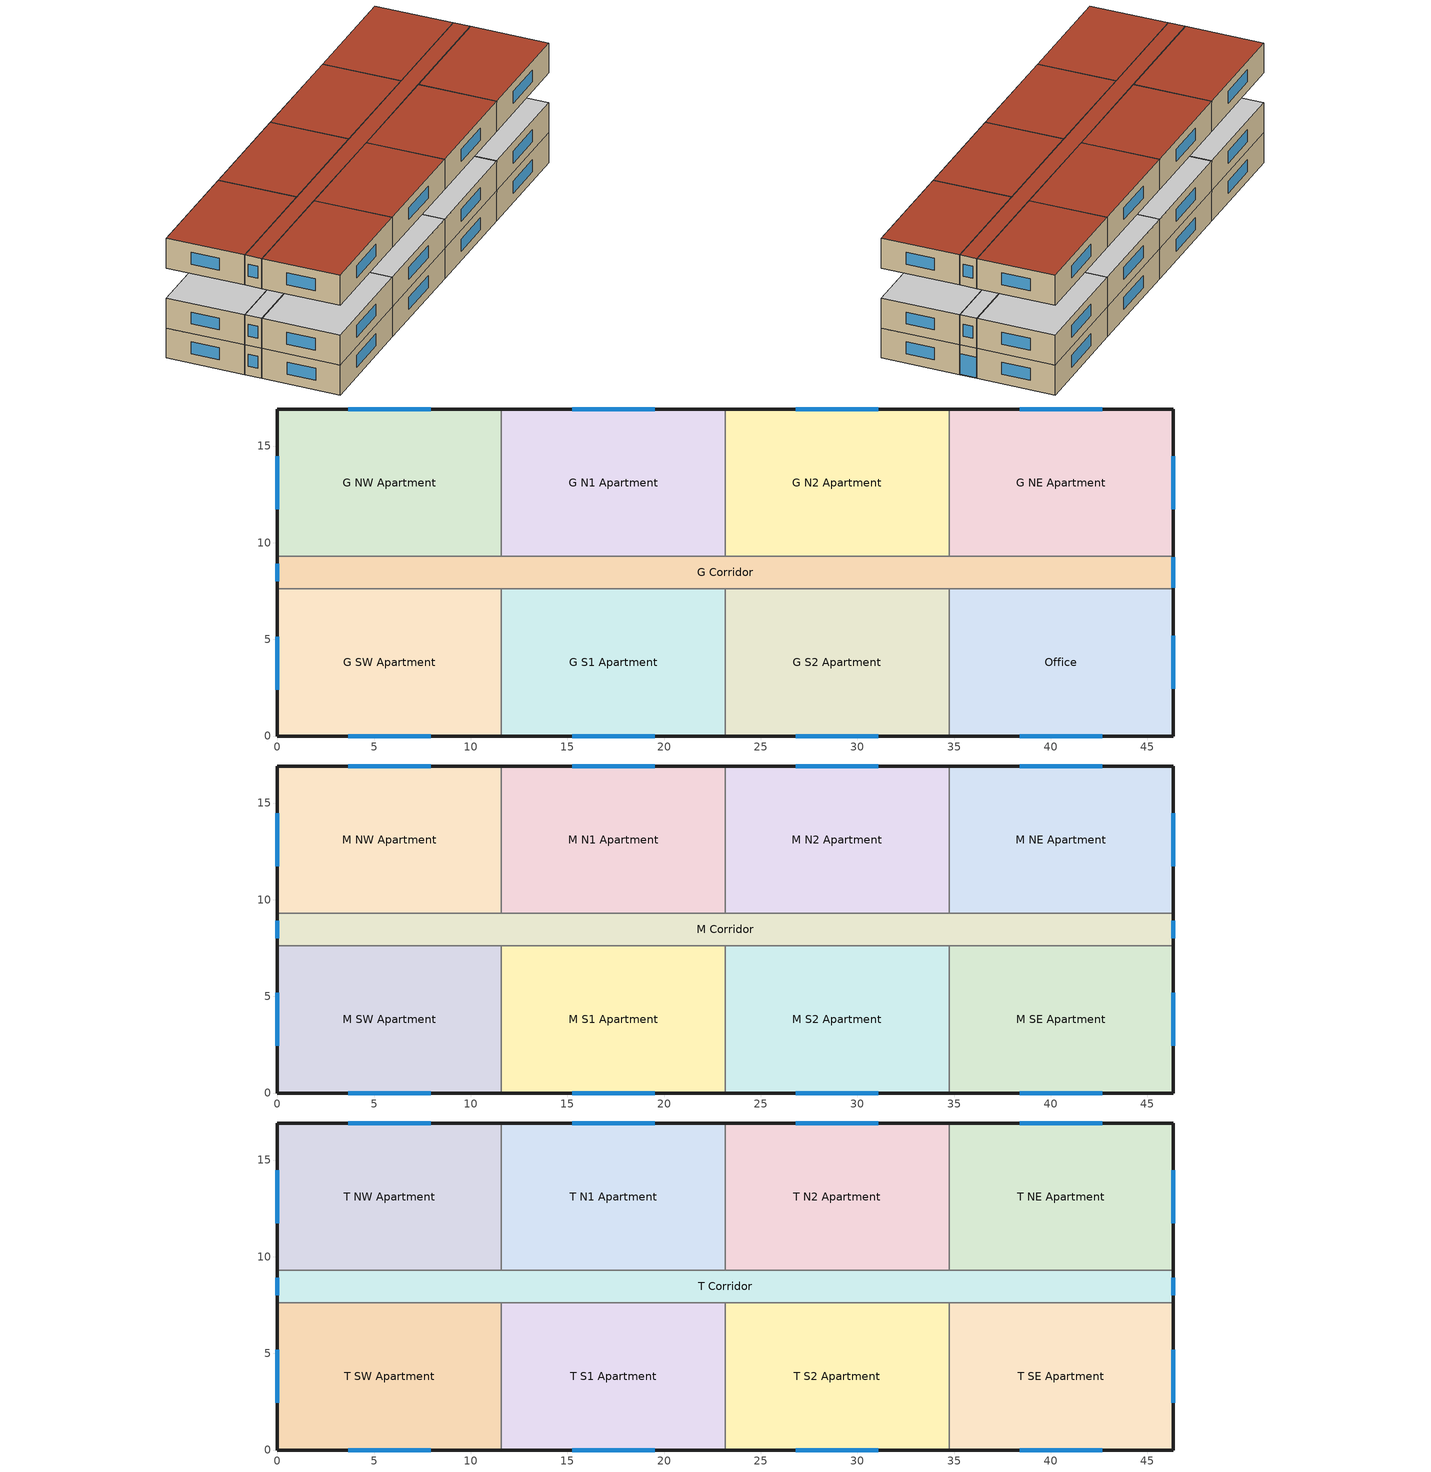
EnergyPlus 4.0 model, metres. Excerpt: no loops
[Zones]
G SW Apartment
 floor ground (ext-slab): 0,7.62 11.58,7.62 11.58,0 0,0 z0
 wall outside (ext-walls-steelframe-res): 0,7.62 0,0 11.58,0 z0:3.05
 wall to G Corridor (int-walls): 11.58,7.62 0,7.62 z0:3.05
 wall to G S1 Apartment (int-walls): 11.58,0 11.58,7.62 z0:3.05
 window (window-res-oper): 3.66,0 7.92,0 / 0,5.14 0,2.4 z0.95:2.17
 ceiling adiabatic (INT-FLOOR-UNDERSIDE): 11.58,0 11.58,7.62 0,7.62 0,0 z3.05
G NW Apartment
 floor ground (ext-slab): 0,16.92 11.58,16.92 11.58,9.3 0,9.3 z0
 wall outside (ext-walls-steelframe-res): 11.58,16.92 0,16.92 0,9.3 z0:3.05
 wall to G Corridor (int-walls): 0,9.3 11.58,9.3 z0:3.05
 wall to G N1 Apartment (int-walls): 11.58,9.3 11.58,16.92 z0:3.05
 window (window-res-oper): 7.92,16.92 3.66,16.92 / 0,14.48 0,11.73 z0.95:2.17
 ceiling adiabatic (INT-FLOOR-UNDERSIDE): 11.58,9.3 11.58,16.92 0,16.92 0,9.3 z3.05
Office
 floor ground (ext-slab): 34.75,7.62 46.33,7.62 46.33,0 34.75,0 z0
 wall outside (ext-walls-steelframe-res): 34.75,0 46.33,0 46.33,7.62 z0:3.05
 wall to G Corridor (int-walls): 46.33,7.62 34.75,7.62 z0:3.05
 wall to G S2 Apartment (int-walls): 34.75,7.62 34.75,0 z0:3.05
 window (window-res-oper): 38.4,0 42.67,0 / 46.33,2.44 46.33,5.18 z0.95:2.17
 ceiling adiabatic (INT-FLOOR-UNDERSIDE): 46.33,0 46.33,7.62 34.75,7.62 34.75,0 z3.05
G NE Apartment
 floor ground (ext-slab): 34.75,16.92 46.33,16.92 46.33,9.3 34.75,9.3 z0
 wall outside (ext-walls-steelframe-res): 46.33,9.3 46.33,16.92 34.75,16.92 z0:3.05
 wall to G Corridor (int-walls): 34.75,9.3 46.33,9.3 z0:3.05
 wall to G N2 Apartment (int-walls): 34.75,16.92 34.75,9.3 z0:3.05
 window (window-res-oper): 42.67,16.92 38.4,16.92 / 46.33,11.73 46.33,14.48 z0.95:2.17
 ceiling adiabatic (INT-FLOOR-UNDERSIDE): 46.33,9.3 46.33,16.92 34.75,16.92 34.75,9.3 z3.05
G N1 Apartment
 floor ground (ext-slab): 11.58,16.92 23.16,16.92 23.16,9.3 11.58,9.3 z0
 wall outside (ext-walls-steelframe-res): 23.16,16.92 11.58,16.92 z0:3.05
 wall to G Corridor (int-walls): 11.58,9.3 23.16,9.3 z0:3.05
 wall to G N2 Apartment (int-walls): 23.16,9.3 23.16,16.92 z0:3.05
 window (window-res-oper): 19.51,16.92 15.24,16.92 z0.95:2.17
 ceiling adiabatic (INT-FLOOR-UNDERSIDE): 23.16,9.3 23.16,16.92 11.58,16.92 11.58,9.3 z3.05
G N2 Apartment
 floor ground (ext-slab): 23.16,16.92 34.75,16.92 34.75,9.3 23.16,9.3 z0
 wall outside (ext-walls-steelframe-res): 34.75,16.92 23.16,16.92 z0:3.05
 wall to G Corridor (int-walls): 23.16,9.3 34.75,9.3 z0:3.05
 window (window-res-oper): 31.09,16.92 26.82,16.92 z0.95:2.17
 ceiling adiabatic (INT-FLOOR-UNDERSIDE): 34.75,9.3 34.75,16.92 23.16,16.92 23.16,9.3 z3.05
G S1 Apartment
 floor ground (ext-slab): 11.58,7.62 23.16,7.62 23.16,0 11.58,0 z0
 wall outside (ext-walls-steelframe-res): 11.58,0 23.16,0 z0:3.05
 wall to G Corridor (int-walls): 23.16,7.62 11.58,7.62 z0:3.05
 wall to G S2 Apartment (int-walls): 23.16,0 23.16,7.62 z0:3.05
 window (window-res-oper): 15.24,0 19.51,0 z0.95:2.17
 ceiling adiabatic (INT-FLOOR-UNDERSIDE): 23.16,0 23.16,7.62 11.58,7.62 11.58,0 z3.05
G S2 Apartment
 floor ground (ext-slab): 23.16,7.62 34.75,7.62 34.75,0 23.16,0 z0
 wall outside (ext-walls-steelframe-res): 23.16,0 34.75,0 z0:3.05
 wall to G Corridor (int-walls): 34.75,7.62 23.16,7.62 z0:3.05
 window (window-res-oper): 26.82,0 31.09,0 z0.95:2.17
 ceiling adiabatic (INT-FLOOR-UNDERSIDE): 34.75,0 34.75,7.62 23.16,7.62 23.16,0 z3.05
G Corridor
 floor ground (ext-slab): 0,9.3 46.33,9.3 46.33,7.62 0,7.62 z0
 wall outside (ext-walls-steelframe-res): 0,9.3 0,7.62 / 46.33,7.62 46.33,9.3 z0:3.05
 window (window-res-oper): 0,8.91 0,8 z0.95:2.17; 46.33,7.67 46.33,9.25 z0.03:2.13
 ceiling adiabatic (INT-FLOOR-UNDERSIDE): 46.33,7.62 46.33,9.3 0,9.3 0,7.62 z3.05
M SW Apartment
 floor adiabatic (INT-FLOOR-TOPSIDE): 0,7.62 11.58,7.62 11.58,0 0,0 z3.05
 wall outside (ext-walls-steelframe-res): 0,7.62 0,0 11.58,0 z3.05:6.1
 wall to M Corridor (int-walls): 11.58,7.62 0,7.62 z3.05:6.1
 wall to M S1 Apartment (int-walls): 11.58,0 11.58,7.62 z3.05:6.1
 window (window-res-oper): 0,5.18 0,2.44 / 3.66,0 7.92,0 z4:5.22
 ceiling adiabatic (INT-FLOOR-UNDERSIDE): 11.58,0 11.58,7.62 0,7.62 0,0 z6.1
M NW Apartment
 floor adiabatic (INT-FLOOR-TOPSIDE): 0,16.92 11.58,16.92 11.58,9.3 0,9.3 z3.05
 wall outside (ext-walls-steelframe-res): 11.58,16.92 0,16.92 0,9.3 z3.05:6.1
 wall to M Corridor (int-walls): 0,9.3 11.58,9.3 z3.05:6.1
 wall to M N1 Apartment (int-walls): 11.58,9.3 11.58,16.92 z3.05:6.1
 window (window-res-oper): 7.92,16.92 3.66,16.92 / 0,14.48 0,11.73 z4:5.22
 ceiling adiabatic (INT-FLOOR-UNDERSIDE): 11.58,9.3 11.58,16.92 0,16.92 0,9.3 z6.1
M SE Apartment
 floor adiabatic (INT-FLOOR-TOPSIDE): 34.75,7.62 46.33,7.62 46.33,0 34.75,0 z3.05
 wall outside (ext-walls-steelframe-res): 34.75,0 46.33,0 46.33,7.62 z3.05:6.1
 wall to M Corridor (int-walls): 46.33,7.62 34.75,7.62 z3.05:6.1
 wall to M S2 Apartment (int-walls): 34.75,7.62 34.75,0 z3.05:6.1
 window (window-res-oper): 46.33,2.44 46.33,5.18 / 38.4,0 42.67,0 z4:5.22
 ceiling adiabatic (INT-FLOOR-UNDERSIDE): 46.33,0 46.33,7.62 34.75,7.62 34.75,0 z6.1
M NE Apartment
 floor adiabatic (INT-FLOOR-TOPSIDE): 34.75,16.92 46.33,16.92 46.33,9.3 34.75,9.3 z3.05
 wall outside (ext-walls-steelframe-res): 46.33,9.3 46.33,16.92 34.75,16.92 z3.05:6.1
 wall to M Corridor (int-walls): 34.75,9.3 46.33,9.3 z3.05:6.1
 wall to M N2 Apartment (int-walls): 34.75,16.92 34.75,9.3 z3.05:6.1
 window (window-res-oper): 42.67,16.92 38.4,16.92 / 46.33,11.73 46.33,14.48 z4:5.22
 ceiling adiabatic (INT-FLOOR-UNDERSIDE): 46.33,9.3 46.33,16.92 34.75,16.92 34.75,9.3 z6.1
M N1 Apartment
 floor adiabatic (INT-FLOOR-TOPSIDE): 11.58,16.92 23.16,16.92 23.16,9.3 11.58,9.3 z3.05
 wall outside (ext-walls-steelframe-res): 23.16,16.92 11.58,16.92 z3.05:6.1
 wall to M Corridor (int-walls): 11.58,9.3 23.16,9.3 z3.05:6.1
 wall to M N2 Apartment (int-walls): 23.16,9.3 23.16,16.92 z3.05:6.1
 window (window-res-oper): 19.51,16.92 15.24,16.92 z4:5.22
 ceiling adiabatic (INT-FLOOR-UNDERSIDE): 23.16,9.3 23.16,16.92 11.58,16.92 11.58,9.3 z6.1
M N2 Apartment
 floor adiabatic (INT-FLOOR-TOPSIDE): 23.16,16.92 34.75,16.92 34.75,9.3 23.16,9.3 z3.05
 wall outside (ext-walls-steelframe-res): 34.75,16.92 23.16,16.92 z3.05:6.1
 wall to M Corridor (int-walls): 23.16,9.3 34.75,9.3 z3.05:6.1
 window (window-res-oper): 31.09,16.92 26.82,16.92 z4:5.22
 ceiling adiabatic (INT-FLOOR-UNDERSIDE): 34.75,9.3 34.75,16.92 23.16,16.92 23.16,9.3 z6.1
M S1 Apartment
 floor adiabatic (INT-FLOOR-TOPSIDE): 11.58,7.62 23.16,7.62 23.16,0 11.58,0 z3.05
 wall outside (ext-walls-steelframe-res): 11.58,0 23.16,0 z3.05:6.1
 wall to M Corridor (int-walls): 23.16,7.62 11.58,7.62 z3.05:6.1
 wall to M S2 Apartment (int-walls): 23.16,0 23.16,7.62 z3.05:6.1
 window (window-res-oper): 15.24,0 19.51,0 z4:5.22
 ceiling adiabatic (INT-FLOOR-UNDERSIDE): 23.16,0 23.16,7.62 11.58,7.62 11.58,0 z6.1
M S2 Apartment
 floor adiabatic (INT-FLOOR-TOPSIDE): 23.16,7.62 34.75,7.62 34.75,0 23.16,0 z3.05
 wall outside (ext-walls-steelframe-res): 23.16,0 34.75,0 z3.05:6.1
 wall to M Corridor (int-walls): 34.75,7.62 23.16,7.62 z3.05:6.1
 window (window-res-oper): 26.82,0 31.09,0 z4:5.22
 ceiling adiabatic (INT-FLOOR-UNDERSIDE): 34.75,0 34.75,7.62 23.16,7.62 23.16,0 z6.1
M Corridor
 floor adiabatic (INT-FLOOR-TOPSIDE): 0,9.3 46.33,9.3 46.33,7.62 0,7.62 z3.05
 wall outside (ext-walls-steelframe-res): 0,9.3 0,7.62 / 46.33,7.62 46.33,9.3 z3.05:6.1
 window (window-res-oper): 0,8.91 0,8 / 46.33,8 46.33,8.91 z4:5.22
 ceiling adiabatic (INT-FLOOR-UNDERSIDE): 46.33,7.62 46.33,9.3 0,9.3 0,7.62 z6.1
T SW Apartment
 floor adiabatic (INT-FLOOR-TOPSIDE): 0,7.62 11.58,7.62 11.58,0 0,0 z9.14
 wall outside (ext-walls-steelframe-res): 0,7.62 0,0 11.58,0 z9.14:12.19
 wall to T Corridor (int-walls): 11.58,7.62 0,7.62 z9.14:12.19
 wall to T S1 Apartment (int-walls): 11.58,0 11.58,7.62 z9.14:12.19
 window (window-res-oper): 0,5.18 0,2.44 / 3.66,0 7.92,0 z10.1:11.32
 roof outside (roof-IEAD-res): 11.58,0 11.58,7.62 0,7.62 0,0 z12.19
T NW Apartment
 floor adiabatic (INT-FLOOR-TOPSIDE): 0,16.92 11.58,16.92 11.58,9.3 0,9.3 z9.14
 wall outside (ext-walls-steelframe-res): 11.58,16.92 0,16.92 0,9.3 z9.14:12.19
 wall to T Corridor (int-walls): 0,9.3 11.58,9.3 z9.14:12.19
 wall to T N1 Apartment (int-walls): 11.58,9.3 11.58,16.92 z9.14:12.19
 window (window-res-oper): 7.92,16.92 3.66,16.92 / 0,14.48 0,11.73 z10.1:11.32
 roof outside (roof-IEAD-res): 11.58,9.3 11.58,16.92 0,16.92 0,9.3 z12.19
T SE Apartment
 floor adiabatic (INT-FLOOR-TOPSIDE): 34.75,7.62 46.33,7.62 46.33,0 34.75,0 z9.14
 wall outside (ext-walls-steelframe-res): 34.75,0 46.33,0 46.33,7.62 z9.14:12.19
 wall to T Corridor (int-walls): 46.33,7.62 34.75,7.62 z9.14:12.19
 wall to T S2 Apartment (int-walls): 34.75,7.62 34.75,0 z9.14:12.19
 window (window-res-oper): 46.33,2.44 46.33,5.18 / 38.4,0 42.67,0 z10.1:11.32
 roof outside (roof-IEAD-res): 46.33,0 46.33,7.62 34.75,7.62 34.75,0 z12.19
T NE Apartment
 floor adiabatic (INT-FLOOR-TOPSIDE): 34.75,16.92 46.33,16.92 46.33,9.3 34.75,9.3 z9.14
 wall outside (ext-walls-steelframe-res): 46.33,9.3 46.33,16.92 34.75,16.92 z9.14:12.19
 wall to T Corridor (int-walls): 34.75,9.3 46.33,9.3 z9.14:12.19
 wall to T N2 Apartment (int-walls): 34.75,16.92 34.75,9.3 z9.14:12.19
 window (window-res-oper): 42.67,16.92 38.4,16.92 / 46.33,11.73 46.33,14.48 z10.1:11.32
 roof outside (roof-IEAD-res): 46.33,9.3 46.33,16.92 34.75,16.92 34.75,9.3 z12.19
T N1 Apartment
 floor adiabatic (INT-FLOOR-TOPSIDE): 11.58,16.92 23.16,16.92 23.16,9.3 11.58,9.3 z9.14
 wall outside (ext-walls-steelframe-res): 23.16,16.92 11.58,16.92 z9.14:12.19
 wall to T Corridor (int-walls): 11.58,9.3 23.16,9.3 z9.14:12.19
 wall to T N2 Apartment (int-walls): 23.16,9.3 23.16,16.92 z9.14:12.19
 window (window-res-oper): 19.51,16.92 15.24,16.92 z10.1:11.32
 roof outside (roof-IEAD-res): 23.16,9.3 23.16,16.92 11.58,16.92 11.58,9.3 z12.19
T N2 Apartment
 floor adiabatic (INT-FLOOR-TOPSIDE): 23.16,16.92 34.75,16.92 34.75,9.3 23.16,9.3 z9.14
 wall outside (ext-walls-steelframe-res): 34.75,16.92 23.16,16.92 z9.14:12.19
 wall to T Corridor (int-walls): 23.16,9.3 34.75,9.3 z9.14:12.19
 window (window-res-oper): 31.09,16.92 26.82,16.92 z10.1:11.32
 roof outside (roof-IEAD-res): 34.75,9.3 34.75,16.92 23.16,16.92 23.16,9.3 z12.19
T S1 Apartment
 floor adiabatic (INT-FLOOR-TOPSIDE): 11.58,7.62 23.16,7.62 23.16,0 11.58,0 z9.14
 wall outside (ext-walls-steelframe-res): 11.58,0 23.16,0 z9.14:12.19
 wall to T Corridor (int-walls): 23.16,7.62 11.58,7.62 z9.14:12.19
 wall to T S2 Apartment (int-walls): 23.16,0 23.16,7.62 z9.14:12.19
 window (window-res-oper): 15.24,0 19.51,0 z10.1:11.32
 roof outside (roof-IEAD-res): 23.16,0 23.16,7.62 11.58,7.62 11.58,0 z12.19
T S2 Apartment
 floor adiabatic (INT-FLOOR-TOPSIDE): 23.16,7.62 34.75,7.62 34.75,0 23.16,0 z9.14
 wall outside (ext-walls-steelframe-res): 23.16,0 34.75,0 z9.14:12.19
 wall to T Corridor (int-walls): 34.75,7.62 23.16,7.62 z9.14:12.19
 window (window-res-oper): 26.82,0 31.09,0 z10.1:11.32
 roof outside (roof-IEAD-res): 34.75,0 34.75,7.62 23.16,7.62 23.16,0 z12.19
T Corridor
 floor adiabatic (INT-FLOOR-TOPSIDE): 0,9.3 46.33,9.3 46.33,7.62 0,7.62 z9.14
 wall outside (ext-walls-steelframe-res): 0,9.3 0,7.62 / 46.33,7.62 46.33,9.3 z9.14:12.19
 window (window-res-oper): 0,8.91 0,8 / 46.33,8 46.33,8.91 z10.1:11.32
 roof outside (roof-IEAD-res): 46.33,7.62 46.33,9.3 0,9.3 0,7.62 z12.19
[Site:Location]
USA NV-LAS VEGAS: Latitude {deg}=36.07; Longitude {deg}=-115.17; Time Zone {hr}=-8; Elevation {m}=664
[SizingPeriod:DesignDay] Barometric Pressure {Pa}=93598; Rain {0-no,1-yes}=0; Snow on ground {0-no,1-yes}=0; Day of Month=21; Daylight Savings Time Indicator=0; Humidity Indicating Type=WetBulb
Name | Maximum Dry-Bulb Temperature {C} | Daily Temp Range {C} | Humidity Indicating Conditions at Maximum Dry-Bulb | Wind Speed {m/s} design conditions vs. traditional 6.71 m/s (15 mph) | Wind Direction {Degrees; N=0, S=180} | Clearness {0.0 to 1.1} | Month | Day Type | Wind Speed {m/s} design conditions vs. traditional 3.35 m/s (7mph)
LAS_VEGAS Ann Htg 99.6% Condns DB | -1.7 | 0 | -1.7 | 3.1 | 240 | 0 | 1 | WinterDesignDay
LAS_VEGAS Ann Clg .4% Condns WB=>MDB | 34.7 | 13.6 | 21.9 |  | 230 | 1 | 7 | SummerDesignDay | 5.3
[Site:GroundTemperature:BuildingSurface]
18.89, 18.889, 18.895, 20.344, 20.899, 20.929, 20.753, 20.826, 21.013, 20.868, 19.246, 18.923
[Site:WaterMainsTemperature]
Calculation Method=CORRELATION; Annual Average Outdoor Air Temperature {C}=19.48; Maximum Difference In Monthly Average Outdoor Air Temperatures {deltaC}=25.6
[Building]
Benchmark Midrise Apartment Post-1980 V1.2_4.0: North Axis=0; Terrain=City; Loads Convergence Tolerance Value=0.04; Temperature Convergence Tolerance Value=0.2; Solar Distribution=FullInteriorAndExterior; Maximum Number of Warmup Days=25
[Construction]
ext-walls-steelframe-res: Wood Siding, Steel Frame Res Wall Insulation, 1/2IN Gypsum
roof-IEAD-res: Roof Membrane, IEAD Res Roof Insulation, Metal Decking
ext-slab: HW CONCRETE, CP02 CARPET PAD
int-walls: 1/2IN Gypsum, 1/2IN Gypsum
INT-FLOOR-TOPSIDE: MAT-CC05 4 HW CONCRETE, CP02 CARPET PAD
INT-FLOOR-UNDERSIDE: CP02 CARPET PAD, MAT-CC05 4 HW CONCRETE
window-res-oper: ExistingBuildingRes Operable Assembly Window
InteriorFurnishings: Std Wood 6inch
[Material] Thermal Absorptance=0.9
Name | Roughness | Thickness {m} | Conductivity {W/m-K} | Density {kg/m3} | Specific Heat {J/kg-K} | Solar Absorptance | Visible Absorptance | Density | Specific Heat
Steel Frame Res Wall Insulation | MediumRough | 0.038257 | 0.049 | 265 | 836.8 | 0.7 | 0.7
IEAD Res Roof Insulation | MediumRough | 0.16747 | 0.049 |  |  | 0.7 | 0.7 | 265 | 836.8
Wood Siding | MediumSmooth | 0.01 | 0.11 | 544.62 | 1210 | 0.78 | 0.78
1/2IN Gypsum | Smooth | 0.0127 | 0.16 | 784.9 | 830 | 0.92 | 0.92
HW CONCRETE; MAT-CC05 4 HW CONCRETE | Rough | 0.1016 | 1.311 | 2240 | 836.8 | 0.7 | 0.7
Roof Membrane | VeryRough | 0.0095 | 0.16 | 1121.29 | 1460 | 0.7 | 0.7
Metal Decking | MediumSmooth | 0.0015 | 45.006 | 7680 | 418.4 | 0.7 | 0.3
Std Wood 6inch | MediumSmooth | 0.15 | 0.12 | 540 | 1210 | 0.7 | 0.7
[Material:NoMass]
CP02 CARPET PAD: Roughness=VeryRough; Thermal Resistance {(m2-K)/W}=0.2165; Thermal Absorptance=0.9; Solar Absorptance=0.7; Visible Absorptance=0.8
[WindowMaterial:SimpleGlazingSystem]
ExistingBuildingRes Operable Assembly Window: U-Factor=6.92716; Solar Heat Gain Coefficient=0.25
[Zone] Type=1; Ceiling Height=-9999; Part of Total Floor Area=Yes
Name | Multiplier | Volume
G SW Apartment | 1 | 268.9643
G NW Apartment; Office; G NE Apartment; G N1 Apartment; G N2 Apartment; G S1 Apartment; G S2 Apartment; T SW Apartment; T NW Apartment; T SE Apartment; T NE Apartment; T N1 Apartment; T N2 Apartment; T S1 Apartment; T S2 Apartment | 1 | 268.964
M SW Apartment; M NW Apartment; M SE Apartment; M NE Apartment; M N1 Apartment; M N2 Apartment; M S1 Apartment; M S2 Apartment | 2 | 268.964
T Corridor; G Corridor | 1 | 236.687
M Corridor | 2 | 236.687
[People] Number of People Calculation Method=People; Fraction Radiant=0.3; User Specified Sensible Fraction=AUTOCALCULATE; Activity Level Schedule=ACTIVITY_SCH; Enable ASHRAE 55 Comfort Warnings=No; MRT Calculation=ZoneAveraged; Work Efficiency Schedule=WORK_EFF_SCH; Clothing Schedule=CLOTHING_SCH; Air Velocity Schedule=AIR_VELO_SCH; Thermal Comfort Report=FANGER
Name | Zone | Schedule | Number of People
Office People | Office | OFF_OCC_SCH | 2
G SW Apartment People | G SW Apartment | APT_OCC_SCH | 2.5
G NW Apartment People | G NW Apartment | APT_OCC_SCH | 2.5
G NE Apartment People | G NE Apartment | APT_OCC_SCH | 2.5
G N1 Apartment People | G N1 Apartment | APT_OCC_SCH | 2.5
G N2 Apartment People | G N2 Apartment | APT_OCC_SCH | 2.5
G S1 Apartment People | G S1 Apartment | APT_OCC_SCH | 2.5
G S2 Apartment People | G S2 Apartment | APT_OCC_SCH | 2.5
M SW Apartment People | M SW Apartment | APT_OCC_SCH | 2.5
M NW Apartment People | M NW Apartment | APT_OCC_SCH | 2.5
M SE Apartment People | M SE Apartment | APT_OCC_SCH | 2.5
M NE Apartment People | M NE Apartment | APT_OCC_SCH | 2.5
M N1 Apartment People | M N1 Apartment | APT_OCC_SCH | 2.5
M N2 Apartment People | M N2 Apartment | APT_OCC_SCH | 2.5
M S1 Apartment People | M S1 Apartment | APT_OCC_SCH | 2.5
M S2 Apartment People | M S2 Apartment | APT_OCC_SCH | 2.5
T SW Apartment People | T SW Apartment | APT_OCC_SCH | 2.5
T NW Apartment People | T NW Apartment | APT_OCC_SCH | 2.5
T SE Apartment People | T SE Apartment | APT_OCC_SCH | 2.5
T NE Apartment People | T NE Apartment | APT_OCC_SCH | 2.5
T N1 Apartment People | T N1 Apartment | APT_OCC_SCH | 2.5
T N2 Apartment People | T N2 Apartment | APT_OCC_SCH | 2.5
T S1 Apartment People | T S1 Apartment | APT_OCC_SCH | 2.5
T S2 Apartment People | T S2 Apartment | APT_OCC_SCH | 2.5
[Lights] Design Level Calculation Method=Watts/Area; Return Air Fraction=0; Fraction Radiant=0.7; Fraction Visible=0.2; Fraction Replaceable=1; Return Air Fraction is Calculated from Plenum Temperature=No
Name | Zone | Schedule | Watts per Zone Area {W/m2}
Office_Lights | Office | OFF_LIGHT_SCH | 21.95
G Corridor_Lights | G Corridor | COR_LIGHT_SCH | 9.9
M Corridor_Lights | M Corridor | COR_LIGHT_SCH | 9.9
T Corridor_Lights | T Corridor | COR_LIGHT_SCH | 9.9
G SW Apartment_Lights | G SW Apartment | APT_LIGHT_SCH | 3.88
G NW Apartment_Lights | G NW Apartment | APT_LIGHT_SCH | 3.88
G NE Apartment_Lights | G NE Apartment | APT_LIGHT_SCH | 3.88
G N1 Apartment_Lights | G N1 Apartment | APT_LIGHT_SCH | 3.88
G N2 Apartment_Lights | G N2 Apartment | APT_LIGHT_SCH | 3.88
G S1 Apartment_Lights | G S1 Apartment | APT_LIGHT_SCH | 3.88
G S2 Apartment_Lights | G S2 Apartment | APT_LIGHT_SCH | 3.88
M SW Apartment_Lights | M SW Apartment | APT_LIGHT_SCH | 3.88
M NW Apartment_Lights | M NW Apartment | APT_LIGHT_SCH | 3.88
M SE Apartment_Lights | M SE Apartment | APT_LIGHT_SCH | 3.88
M NE Apartment_Lights | M NE Apartment | APT_LIGHT_SCH | 3.88
M N1 Apartment_Lights | M N1 Apartment | APT_LIGHT_SCH | 3.88
M N2 Apartment_Lights | M N2 Apartment | APT_LIGHT_SCH | 3.88
M S1 Apartment_Lights | M S1 Apartment | APT_LIGHT_SCH | 3.88
M S2 Apartment_Lights | M S2 Apartment | APT_LIGHT_SCH | 3.88
T SW Apartment_Lights | T SW Apartment | APT_LIGHT_SCH | 3.88
T NW Apartment_Lights | T NW Apartment | APT_LIGHT_SCH | 3.88
T SE Apartment_Lights | T SE Apartment | APT_LIGHT_SCH | 3.88
T NE Apartment_Lights | T NE Apartment | APT_LIGHT_SCH | 3.88
T N1 Apartment_Lights | T N1 Apartment | APT_LIGHT_SCH | 3.88
T N2 Apartment_Lights | T N2 Apartment | APT_LIGHT_SCH | 3.88
T S1 Apartment_Lights | T S1 Apartment | APT_LIGHT_SCH | 3.88
T S2 Apartment_Lights | T S2 Apartment | APT_LIGHT_SCH | 3.88
[ElectricEquipment] Fraction Latent=0
Name | Zone | Schedule | Design Level Calculation Method | Watts per Zone Floor Area {W/m2} | Fraction Radiant | Fraction Lost | Design Level {W}
Office_PlugMisc_Equip | Office | OFF_EQP_SCH | Watts/Area | 12.9 | 0.5 | 0
G Corridor_Elevators_Equip | G Corridor | BLDG_ELEVATORS | EquipmentLevel |  | 0 | 0.95 | 16054.9
G SW Apartment_PlugMisc_Equip | G SW Apartment | APT_EQP_SCH | Watts/Area | 5.38 | 0.5 | 0
G NW Apartment_PlugMisc_Equip | G NW Apartment | APT_EQP_SCH | Watts/Area | 5.38 | 0.5 | 0
G NE Apartment_PlugMisc_Equip | G NE Apartment | APT_EQP_SCH | Watts/Area | 5.38 | 0.5 | 0
G N1 Apartment_PlugMisc_Equip | G N1 Apartment | APT_EQP_SCH | Watts/Area | 5.38 | 0.5 | 0
G N2 Apartment_PlugMisc_Equip | G N2 Apartment | APT_EQP_SCH | Watts/Area | 5.38 | 0.5 | 0
G S1 Apartment_PlugMisc_Equip | G S1 Apartment | APT_EQP_SCH | Watts/Area | 5.38 | 0.5 | 0
G S2 Apartment_PlugMisc_Equip | G S2 Apartment | APT_EQP_SCH | Watts/Area | 5.38 | 0.5 | 0
M SW Apartment_PlugMisc_Equip | M SW Apartment | APT_EQP_SCH | Watts/Area | 5.38 | 0.5 | 0
M NW Apartment_PlugMisc_Equip | M NW Apartment | APT_EQP_SCH | Watts/Area | 5.38 | 0.5 | 0
M SE Apartment_PlugMisc_Equip | M SE Apartment | APT_EQP_SCH | Watts/Area | 5.38 | 0.5 | 0
M NE Apartment_PlugMisc_Equip | M NE Apartment | APT_EQP_SCH | Watts/Area | 5.38 | 0.5 | 0
M N1 Apartment_PlugMisc_Equip | M N1 Apartment | APT_EQP_SCH | Watts/Area | 5.38 | 0.5 | 0
M N2 Apartment_PlugMisc_Equip | M N2 Apartment | APT_EQP_SCH | Watts/Area | 5.38 | 0.5 | 0
M S1 Apartment_PlugMisc_Equip | M S1 Apartment | APT_EQP_SCH | Watts/Area | 5.38 | 0.5 | 0
M S2 Apartment_PlugMisc_Equip | M S2 Apartment | APT_EQP_SCH | Watts/Area | 5.38 | 0.5 | 0
T SW Apartment_PlugMisc_Equip | T SW Apartment | APT_EQP_SCH | Watts/Area | 5.38 | 0.5 | 0
T NW Apartment_PlugMisc_Equip | T NW Apartment | APT_EQP_SCH | Watts/Area | 5.38 | 0.5 | 0
T SE Apartment_PlugMisc_Equip | T SE Apartment | APT_EQP_SCH | Watts/Area | 5.38 | 0.5 | 0
T NE Apartment_PlugMisc_Equip | T NE Apartment | APT_EQP_SCH | Watts/Area | 5.38 | 0.5 | 0
T N1 Apartment_PlugMisc_Equip | T N1 Apartment | APT_EQP_SCH | Watts/Area | 5.38 | 0.5 | 0
T N2 Apartment_PlugMisc_Equip | T N2 Apartment | APT_EQP_SCH | Watts/Area | 5.38 | 0.5 | 0
T S1 Apartment_PlugMisc_Equip | T S1 Apartment | APT_EQP_SCH | Watts/Area | 5.38 | 0.5 | 0
T S2 Apartment_PlugMisc_Equip | T S2 Apartment | APT_EQP_SCH | Watts/Area | 5.38 | 0.5 | 0
[Exterior:Lights]
Exterior Facade Lighting: Schedule=ALWAYS_ON; Design Level [W]=1292; Control Option=AstronomicalClock
[ZoneInfiltration:DesignFlowRate] Design Volume Flow Rate Calculation Method=Flow/ExteriorArea; Flow per Exterior Surface Area {m3/s/m2}=0.001133; Constant Term Coefficient=1; Temperature Term Coefficient=0; Velocity Term Coefficient=0; Velocity Squared Term Coefficient=0
Name | Zone | Schedule
Office_Infiltration | Office | OFFICE_INFIL_SCH
G Corridor_Infiltration | G Corridor | INFIL_SCH
M Corridor_Infiltration | M Corridor | INFIL_SCH
T Corridor_Infiltration | T Corridor | INFIL_SCH
G SW Apartment_Infiltration | G SW Apartment | INFIL_SCH
G NW Apartment_Infiltration | G NW Apartment | INFIL_SCH
G NE Apartment_Infiltration | G NE Apartment | INFIL_SCH
G N1 Apartment_Infiltration | G N1 Apartment | INFIL_SCH
G N2 Apartment_Infiltration | G N2 Apartment | INFIL_SCH
G S1 Apartment_Infiltration | G S1 Apartment | INFIL_SCH
G S2 Apartment_Infiltration | G S2 Apartment | INFIL_SCH
M SW Apartment_Infiltration | M SW Apartment | INFIL_SCH
M NW Apartment_Infiltration | M NW Apartment | INFIL_SCH
M SE Apartment_Infiltration | M SE Apartment | INFIL_SCH
M NE Apartment_Infiltration | M NE Apartment | INFIL_SCH
M N1 Apartment_Infiltration | M N1 Apartment | INFIL_SCH
M N2 Apartment_Infiltration | M N2 Apartment | INFIL_SCH
M S1 Apartment_Infiltration | M S1 Apartment | INFIL_SCH
M S2 Apartment_Infiltration | M S2 Apartment | INFIL_SCH
T SW Apartment_Infiltration | T SW Apartment | INFIL_SCH
T NW Apartment_Infiltration | T NW Apartment | INFIL_SCH
T SE Apartment_Infiltration | T SE Apartment | INFIL_SCH
T NE Apartment_Infiltration | T NE Apartment | INFIL_SCH
T N1 Apartment_Infiltration | T N1 Apartment | INFIL_SCH
T N2 Apartment_Infiltration | T N2 Apartment | INFIL_SCH
T S1 Apartment_Infiltration | T S1 Apartment | INFIL_SCH
T S2 Apartment_Infiltration | T S2 Apartment | INFIL_SCH
[InternalMass] Construction=InteriorFurnishings
Name | Zone | Surface Area
Office Internal Mass | Office | 176.4974
G Corridor Internal Mass | G Corridor | 155.3169
M Corridor Internal Mass | M Corridor | 155.3169
T Corridor Internal Mass | T Corridor | 155.3169
G SW Apartment Internal Mass | G SW Apartment | 176.4974
G NW Apartment Internal Mass | G NW Apartment | 176.4974
G NE Apartment Internal Mass | G NE Apartment | 176.4974
G N1 Apartment Internal Mass | G N1 Apartment | 176.4974
G N2 Apartment Internal Mass | G N2 Apartment | 176.4974
G S1 Apartment Internal Mass | G S1 Apartment | 176.4974
G S2 Apartment Internal Mass | G S2 Apartment | 176.4974
M SW Apartment Internal Mass | M SW Apartment | 176.4974
M NW Apartment Internal Mass | M NW Apartment | 176.4974
M SE Apartment Internal Mass | M SE Apartment | 176.4974
M NE Apartment Internal Mass | M NE Apartment | 176.4974
M N1 Apartment Internal Mass | M N1 Apartment | 176.4974
M N2 Apartment Internal Mass | M N2 Apartment | 176.4974
M S1 Apartment Internal Mass | M S1 Apartment | 176.4974
M S2 Apartment Internal Mass | M S2 Apartment | 176.4974
T SW Apartment Internal Mass | T SW Apartment | 176.4974
T NW Apartment Internal Mass | T NW Apartment | 176.4974
T SE Apartment Internal Mass | T SE Apartment | 176.4974
T NE Apartment Internal Mass | T NE Apartment | 176.4974
T N1 Apartment Internal Mass | T N1 Apartment | 176.4974
T N2 Apartment Internal Mass | T N2 Apartment | 176.4974
T S1 Apartment Internal Mass | T S1 Apartment | 176.4974
T S2 Apartment Internal Mass | T S2 Apartment | 176.4974
[ZoneHVAC:UnitHeater] Availability Schedule=ALWAYS_ON; Maximum Supply Air Flow Rate=AUTOSIZE; Fan Control Type=OnOff; Maximum Hot Water or Steam Flow Rate=AUTOSIZE; Minimum Hot Water or Steam Flow Rate=0; Heating Convergence Tolerance=0.001
Name | Fan | Heating Coil
G Corridor Unit Heater | G Corridor Unit HeaterFan | G Corridor Unit Heater coil
M Corridor Unit Heater | M Corridor Unit HeaterFan | M Corridor Unit Heater coil
T Corridor Unit Heater | T Corridor Unit HeaterFan | T Corridor Unit Heater coil
[Coil:Heating:Electric] Availability Schedule=ALWAYS_ON; Efficiency=1; Nominal Capacity {W}=AUTOSIZE
G Corridor Unit Heater coil; M Corridor Unit Heater coil; T Corridor Unit Heater coil
[Fan:ConstantVolume] Availablility Schedule=ALWAYS_ON; Fan Efficiency=0.53625; Pressure Rise {Pa}=49.8; Maximum Flow Rate {m3/s}=AUTOSIZE; Motor Efficiency=0.825; Motor In Airstream Fraction=1
G Corridor Unit HeaterFan; M Corridor Unit HeaterFan; T Corridor Unit HeaterFan
[Zone equipment]
G Corridor: G Corridor Unit Heater
M Corridor: M Corridor Unit Heater
T Corridor: T Corridor Unit Heater
[Sizing:Zone] Zone Cooling Design Supply Air Temperature {C}=11.1; Zone Heating Design Supply Air Temperature {C}=40; Zone Cooling Design Supply Air Humidity Ratio {kg-H20/kg-air}=0.0085; Zone Heating Design Supply Air Humidity Ratio {kg-H20/kg-air}=0.008; Outdoor Air Method=Flow/Zone; Outside Air Flow per Person {(m3/s)/person}=0; Outside Air Flow per Zone Floor Area {(m3/s)/m2}=0; Outside Air Flow per Zone {m3/s}=0; Cooling Design Air Flow Method {Flow/Zone | DesignDay | DesignDayWithLimit}=DesignDayWithLimit; Cooling Minimum Air Flow=0; Cooling Minimum Air Flow Fraction=0; Heating Design Air Flow Method {Flow/Zone | DesignDay}=DesignDay; Heating Design Air Flow Rate=0
G Corridor; M Corridor; T Corridor
[ZoneControl:Thermostat] Control Type Schedule=Dual Zone Control Type Sched
Name | Zone | Control 1
G Corridor Thermostat | G Corridor | G Corridor DualSPSched
M Corridor Thermostat | M Corridor | M Corridor DualSPSched
T Corridor Thermostat | T Corridor | T Corridor DualSPSched
[ThermostatSetpoint:DualSetpoint] Heating Setpoint Temperature Schedule=UnitHeater_HtgSP_Sch; Cooling Setpoint Temperature Schedule=UnitHeater_ClgSP_Sch
G Corridor DualSPSched; M Corridor DualSPSched; T Corridor DualSPSched
[AvailabilityManager:Scheduled] Schedule=ALWAYS_ON
SPLITSYSTEMAC:01 Availability Manager; SPLITSYSTEMAC:02 Availability Manager; SPLITSYSTEMAC:03 Availability Manager; SPLITSYSTEMAC:04 Availability Manager; SPLITSYSTEMAC:05 Availability Manager; SPLITSYSTEMAC:06 Availability Manager; SPLITSYSTEMAC:07 Availability Manager; SPLITSYSTEMAC:08 Availability Manager; SPLITSYSTEMAC:09 Availability Manager; SPLITSYSTEMAC:10 Availability Manager; SPLITSYSTEMAC:11 Availability Manager; SPLITSYSTEMAC:12 Availability Manager; SPLITSYSTEMAC:13 Availability Manager; SPLITSYSTEMAC:14 Availability Manager; SPLITSYSTEMAC:15 Availability Manager; SPLITSYSTEMAC:16 Availability Manager; SPLITSYSTEMAC:17 Availability Manager; SPLITSYSTEMAC:18 Availability Manager; SPLITSYSTEMAC:19 Availability Manager; SPLITSYSTEMAC:20 Availability Manager; SPLITSYSTEMAC:21 Availability Manager; SPLITSYSTEMAC:22 Availability Manager; SPLITSYSTEMAC:23 Availability Manager; SPLITSYSTEMAC:24 Availability Manager
[UtilityCost:Tariff]
Name | Output Meter | Conversion Factor Choice | Time of Use Period Schedule | Season Schedule | Demand Window Length | Monthly Charge or Variable | Group
NevadaPower_LGS-3_LargeGeneral | Electricity:Facility | kWh | NevadaPowTOUSched | NevadaPowSeasonsSched | HalfHour | 184 | Comm Elect
NevadaPower_LGS-2_LargeGeneral | Electricity:Facility | kWh | NevadaPowTOUSched | NevadaPowSeasonsSched | HalfHour | 179 | Comm Elect
NevadaPower_LGS-1_LargeGeneral | Electricity:Facility | kWh |  |  | HalfHour | 15.7 | Comm Elect
NevadaPower_GS_GeneralService | Electricity:Facility | kWh |  |  | HalfHour | 11 | Comm Elect
NV_EIAMonthlyRateGas | Gas:Facility | MCF |  |  |  | 0 | Comm Gas
[UtilityCost:Charge:Simple]
Name | Charge Variable | Tariff | Source Variable | Season | Category Variable | Cost per Unit Value or Variable
 | SummerPeakEnergyCharge | NevadaPower_LGS-3_LargeGeneral | PeakEnergy | Summer | EnergyCharges | 0.0858
 | SummerOffPeakEnergyCharge | NevadaPower_LGS-3_LargeGeneral | OffPeakEnergy | Summer | EnergyCharges | 0.0484
 | SummerShoulderEnergyCharge | NevadaPower_LGS-3_LargeGeneral | ShoulderEnergy | Summer | EnergyCharges | 0.0706
 | WinterEnergyCharge | NevadaPower_LGS-3_LargeGeneral | totalEnergy | Winter | EnergyCharges | 0.04925
 | DeferredAccountingEnergyCharge | NevadaPower_LGS-3_LargeGeneral | totalEnergy | Annual | EnergyCharges | 0.0128
 | FacilitiesDemandCharge | NevadaPower_LGS-3_LargeGeneral | totalDemand | Annual | DemandCharges | 2.94
 | WinterDemandCharge | NevadaPower_LGS-3_LargeGeneral | totalDemand | Winter | DemandCharges | 0.5
 | SummerOnPeakDemandCharge | NevadaPower_LGS-3_LargeGeneral | PeakDemand | Summer | DemandCharges | 8.36
 | SummerShoulderDemandCharge | NevadaPower_LGS-3_LargeGeneral | ShoulderDemand | Summer | DemandCharges | 0.43
 | TaxofSixPtfivePercent | NevadaPower_LGS-3_LargeGeneral | SubTotal | Annual | Taxes | 0.065
 | SummerPeakEnergyCharge | NevadaPower_LGS-2_LargeGeneral | PeakEnergy | Summer | EnergyCharges | 0.0889
 | SummerOffPeakEnergyCharge | NevadaPower_LGS-2_LargeGeneral | OffPeakEnergy | Summer | EnergyCharges | 0.0502
 | SummerShoulderEnergyCharge | NevadaPower_LGS-2_LargeGeneral | ShoulderEnergy | Summer | EnergyCharges | 0.0725
 | WinterEnergyCharge | NevadaPower_LGS-2_LargeGeneral | totalEnergy | Winter | EnergyCharges | 0.0509
 | DeferredAccountingEnergyCharge | NevadaPower_LGS-2_LargeGeneral | totalEnergy | Annual | EnergyCharges | 0.0128
 | FacilitiesDemandCharge | NevadaPower_LGS-2_LargeGeneral | totalDemand | Annual | DemandCharges | 2.74
 | WinterDemandCharge | NevadaPower_LGS-2_LargeGeneral | totalDemand | Winter | DemandCharges | 0.25
 | SummerOnPeakDemandCharge | NevadaPower_LGS-2_LargeGeneral | PeakDemand | Summer | DemandCharges | 7.16
 | SummerShoulderDemandCharge | NevadaPower_LGS-2_LargeGeneral | ShoulderDemand | Summer | DemandCharges | 0.39
 | TaxofSixPtfivePercent | NevadaPower_LGS-2_LargeGeneral | SubTotal | Annual | Taxes | 0.065
 | AnnualElectConsumpCharge | NevadaPower_LGS-1_LargeGeneral | totalEnergy | Annual | EnergyCharges | 0.0646
 | AnnualDefferredAccountingCharge | NevadaPower_LGS-1_LargeGeneral | totalEnergy | Annual | EnergyCharges | 0.0128
 | AnnualFacilitiesDemandCharge | NevadaPower_LGS-1_LargeGeneral | totalDemand | Annual | DemandCharges | 3.77
 | AnnualDemandCharge | NevadaPower_LGS-1_LargeGeneral | totalDemand | Annual | DemandCharges | 1.1
 | TaxofSixPtfivePercent | NevadaPower_LGS-1_LargeGeneral | SubTotal | Annual | Taxes | 0.065
 | AnnualElectConsumpCharge | NevadaPower_GS_GeneralService | totalEnergy | Annual | EnergyCharges | 0.0783
 | AnnualDefferredAccountingCharge | NevadaPower_GS_GeneralService | totalEnergy | Annual | EnergyCharges | 0.0128
 | TaxofSixPtfivePercent | NevadaPower_GS_GeneralService | SubTotal | Annual | Taxes | 0.065
 | MonthlyRateGasCharge | NV_EIAMonthlyRateGas | totalEnergy | Annual | EnergyCharges | NV_MonthlyGasRates
 | TaxofSixPtfivePercent | NV_EIAMonthlyRateGas | SubTotal | Annual | Taxes | 0.065
[UtilityCost:Qualify] Season=Annual; Threshold Test=Count
Name | Tariff | Variable | Qualify Type | Threshold Value or Variable | Number of Months
MinDemand1000kw | NevadaPower_LGS-3_LargeGeneral | TotalDemand | Minimum | 1000 | 12
MinEnergy3500kwh | NevadaPower_LGS-3_LargeGeneral | TotalEnergy | Minimum | 3500 | 12
MinDemand300kw | NevadaPower_LGS-2_LargeGeneral | TotalDemand | Minimum | 300 | 12
MinEnergy3500kwh | NevadaPower_LGS-2_LargeGeneral | TotalEnergy | Minimum | 3500 | 12
MaxDemand1000kw | NevadaPower_LGS-2_LargeGeneral | TotalDemand | Maximum | 1000 | 1
MaxDemand300kw | NevadaPower_LGS-1_LargeGeneral | TotalDemand | Maximum | 300 | 1
MinEnergy3500kwh | NevadaPower_LGS-1_LargeGeneral | TotalEnergy | Minimum | 3500 | 12
MaxDemand300kw | NevadaPower_GS_GeneralService | TotalDemand | Maximum | 300 | 1
MaxEnergy3500kwh | NevadaPower_GS_GeneralService | TotalEnergy | Maximum | 3500 | 1
[UtilityCost:Variable]
NV_MonthlyGasRates: Tariff=NV_EIAMonthlyRateGas; January Value=7.51; February Value=7.65; March Value=7.82; April Value=7.88; May Value=7.78; June Value=8.22; July Value=8.87; August Value=9.26; September Value=9.02; October Value=9.31; November Value=7.45; December Value=7.24
[Schedule:Compact]
ALWAYS_ON; INFIL_SCH; COR_LIGHT_SCH: Through: 12/31, For: AllDays, Until: 24:00, 1
OFFICE_INFIL_SCH: Through: 12/31, For: Weekdays, Until: 8:00, 1, Until: 17:00, 0.25, Until: 24:00, 1, For AllOtherDays, Until: 24:00, 1
APT_OCC_SCH: Through: 12/31, For: AllDays, Until: 7:00, 1, Until: 8:00, 0.85, Until: 9:00, 0.39, Until: 16:00, 0.25, Until: 17:00, 0.3, Until: 18:00, 0.52, Until: 21:00, 0.87, Until: 24:00, 1
OFF_OCC_SCH: Through: 12/31, For: Weekdays SummerDesignDay WinterDesignDay, Until: 8:00, 0, Until: 12:00, 1, Until: 13:00, 0.5, Until: 17:00, 1, Until: 24:00, 0, For AllOtherDays, Until: 24:00, 0
APT_LIGHT_SCH: Fraction, Through: 12/31, For: AllDays, Until: 04:00, 0.067, Until: 05:00, 0.187, Until: 06:00, 0.394, Until: 07:00, 0.44, Until: 08:00, 0.393, Until: 09:00, 0.172, Until: 15:00, 0.119, Until: 16:00, 0.206, Until: 17:00, 0.439, Until: 18:00, 0.616, Until: 19:00, 0.829, Until: 20:00, 0.986, Until: 21:00, 1, Until: 22:00, 0.692, Until: 23:00, 0.384, Until: 24:00, 0.16
OFF_LIGHT_SCH: Fraction, Through: 12/31, For: Weekdays SummerDesignDay, Until: 08:00, 0.18, Until: 12:00, 0.9, Until: 13:00, 0.8, Until: 17:00, 0.9, Until: 24:00, 0.18, For: AllOtherDays, Until: 24:00, 0.18
APT_EQP_SCH: Through: 12/31, For: AllDays, Until: 1:00, 0.45, Until: 2:00, 0.41, Until: 3:00, 0.39, Until: 5:00, 0.38, Until: 6:00, 0.43, Until: 7:00, 0.54, Until: 8:00, 0.65, Until: 9:00, 0.66, Until: 10:00, 0.67, Until: 11:00, 0.69, Until: 12:00, 0.7, Until: 13:00, 0.69, Until: 14:00, 0.66, Until: 15:00, 0.65, Until: 16:00, 0.68, Until: 17:00, 0.8, Until: 19:00, 1, Until: 20:00, 0.93, Until: 21:00, 0.89, Until: 22:00, 0.85, Until: 23:00, 0.71, Until: 24:00, 0.58
OFF_EQP_SCH: Through: 12/31, For: Weekdays SummerDesignDay, Until: 7:00, 0.33, Until: 8:00, 0.5, Until: 12:00, 1, Until: 13:00, 0.94, Until: 17:00, 1, Until: 18:00, 0.5, Until: 24:00, 0.33, For AllOtherDays, Until: 24:00, 0.33
ACTIVITY_SCH: Through: 12/31, For: AllDays, Until: 24:00, 120
WORK_EFF_SCH: Through: 12/31, For: AllDays, Until: 24:00, 0
AIR_VELO_SCH: Through: 12/31, For: AllDays, Until: 24:00, 0.2
CLOTHING_SCH: Through: 04/30, For: AllDays, Until: 24:00, 1, Through: 09/30, For: AllDays, Until: 24:00, 0.5, Through: 12/31, For: AllDays, Until: 24:00, 1
UnitHeater_ClgSP_Sch: THROUGH: 12/31, FOR:AllDays, UNTIL: 24:00, 40
UnitHeater_HtgSP_Sch: THROUGH: 12/31, FOR:AllDays, UNTIL: 24:00, 15.6
Dual Zone Control Type Sched: Through: 12/31, For: AllDays, Until: 24:00, 4
NevadaPowSeasonsSched: Through: 5/31, For: AllDays, Until: 24:00, 1, Through: 9/30, For: AllDays, Until: 24:00, 3, Through: 12/31, For: AllDays, Until: 24:00, 1
NevadaPowTOUSched: Through: 12/31, For: AllDays, Until: 10:00, 3, Until: 13:00, 2, Until: 19:00, 1, Until: 22:00, 2, Until: 24:00, 3
[SCHEDULE:COMPACT]
BLDG_ELEVATORS: Fraction, Through: 12/31, For: AllDays, Until: 04:00, 0.05, Until: 05:00, 0.1, Until: 06:00, 0.2, Until: 07:00, 0.4, Until: 09:00, 0.5, Until: 10:00, 0.35, Until: 16:00, 0.15, Until: 17:00, 0.35, Until: 19:00, 0.5, Until: 21:00, 0.4, Until: 22:00, 0.3, Until: 23:00, 0.2, Until: 24:00, 0.1
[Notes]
DOE Commercial Building Benchmark
Midrise Apartment building, post-1980 existing building construction
ASHRAE Standard 90.1-1989
Description:  Four story apartment building, 31 apartments plus office
Form:         Area = 3,135 m2 (33,742 ft2); Number of Stories = 4; Shape = rectangle; Aspect ratio = 2.74
Envelope:     Envelope thermal properties vary with climate according to ASHRAE Standard 90.1-1989 residential.
Opaque constructions: Steel frame wall; Insulation entirely above deck; slab-on-grade floor
Windows: window-to-wall ratio = 15.0%,
Infiltration in perimeter zones only
= 1.5 cfm/ft2 above grade wall area at 0.3 in wc (75 Pa) adjusted to 0.016 in wc (4 Pa).
Office: 25% of full value when ventilation system on.
HVAC:         Split system units in each apartment, office; DX cooling and gas furnace
Economizer per 90.1-2004 for office system only
Int. gains:   W/m2 (W/ft2)  lights        elec plug     gas plug
Elevators:    1 @ 20 HP, 91% motor efficiency
Detached Shading:               None
Daylight:                       None
Natural Ventilation:            None
Zonal Equipment:                ZoneHVAC:UnitHeater (corridor zones))
Air Primary Loops:              SPLITSYSTEMAC:1; SPLITSYSTEMAC:2;...
Plant Loops:                    SHWSys1
System Equipment Autosize:      Yes
Purchased Cooling:              None
Purchased Heating:              None
Coils:                          Coil:Cooling:DX:SingleSpeed; Coil:Heating:Gas (apartment zones)
Coil:Heating:Electric (corridor zones)
Pumps:                          None
Boilers:                        None
Chillers:                       None
Reference citation for the Commercial Building Benchmarks:
Deru, M.; Field, K.; Studer, D.; Benne, K.; Griffith, B.; Torcellini, P;
Halverson, M.; Winiarski, D.; Liu, B.; Rosenberg, M.; Huang, J.;
Yazdanian, M.; Crawley, D. (2009).
DOE Commercial Building Research Benchmarks for Commercial Buildings.
Washington, DC: U.S. Department of Energy, Energy Efficiency and
Renewable Energy, Office of Building Technologies.
WeatherFileName=USA_NV_Las.Vegas_TMY2.epw
LAS_VEGAS_NV_USA Annual Heating 99.6%, MaxDB=-1.7°C
LAS_VEGAS_NV_USA Annual Cooling (WB=>MDB) .4%, MDB=34.7°C WB=21.9°C
